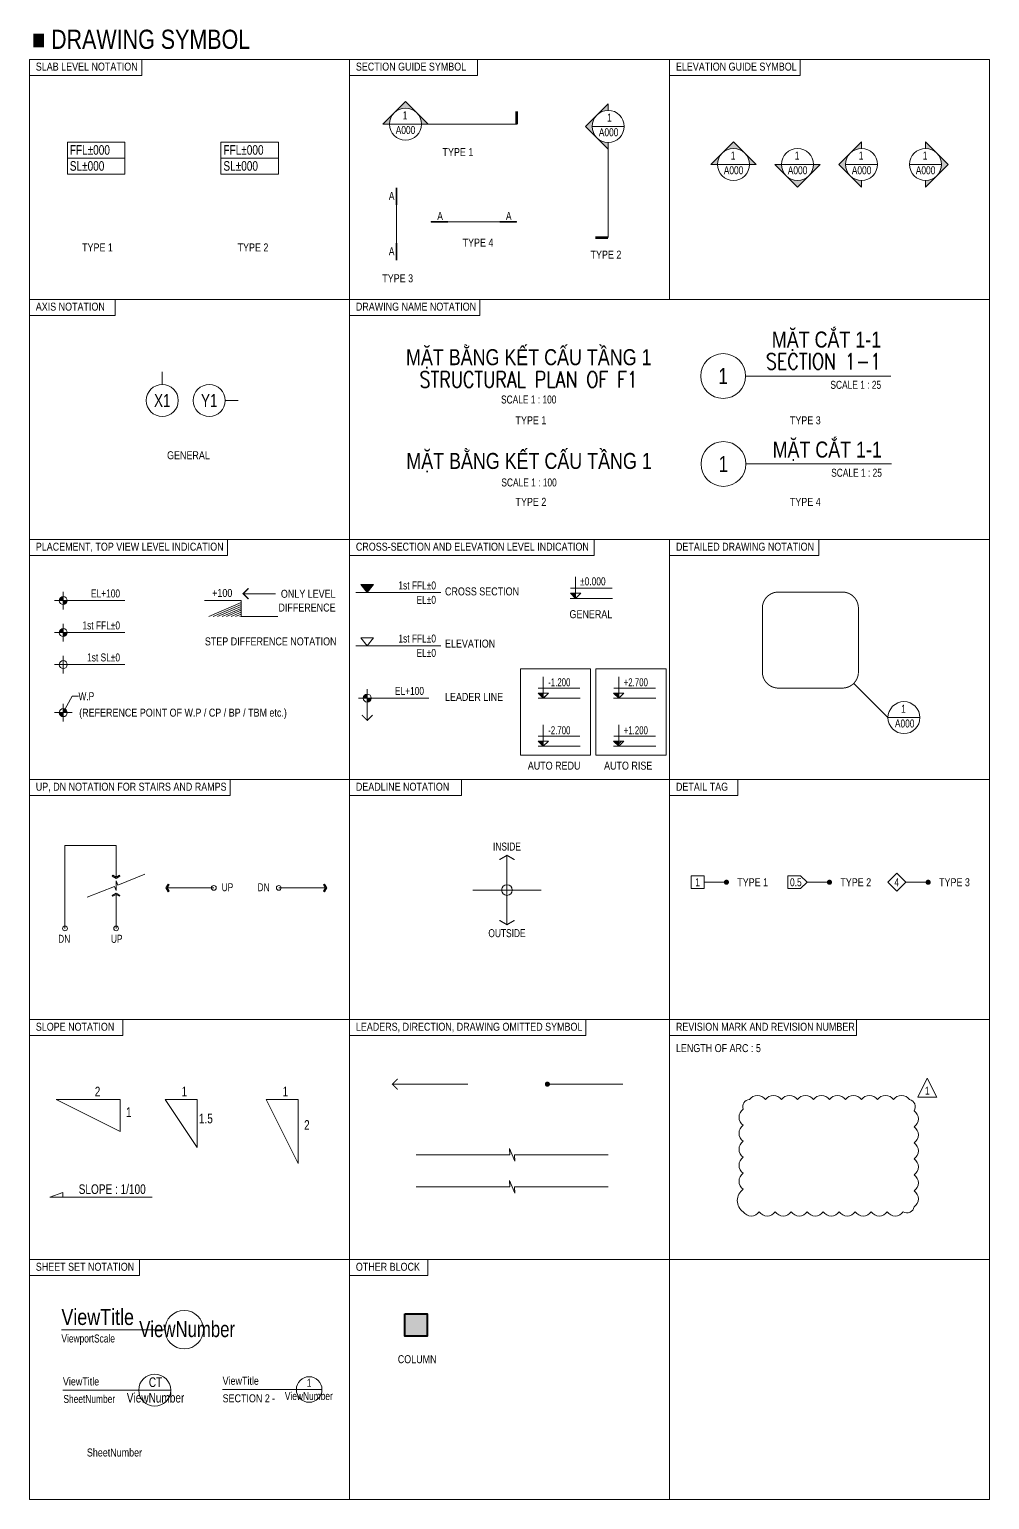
# Model space of a CAD drawing. Header units: millimetres. Extents: x -179076 to 305601, y -18667 to 40015.
# Drawn here: x -153622 to -123622, y -18667 to 27271 of the extents above; entities that cross this region are included whole.
import ezdxf
from ezdxf.enums import TextEntityAlignment as Align

# ---------------------------------------------------------------- set-up
doc = ezdxf.new("R2010")
doc.units = ezdxf.units.MM
doc.header["$LTSCALE"] = 60
for name, pattern in [('CEN', [62, 60, -1, 0, -1]), ('CENTER2', [1.125, 0.75, -0.125, 0.125, -0.125]), ('DASHED', [19.05, 12.7, -6.35]), ('HIDDEN2', [4.7625, 3.175, -1.5875])]:
    doc.linetypes.add(name, pattern=pattern)
doc.layers.get('0').update_dxf_attribs({"lineweight": 20})
for name, color, linetype, lineweight in [('NDC_FRAME', 7, 'Continuous', 20), ('NDC_S-COLUMN', 4, 'Continuous', 40), ('NDC_S_ANNO', 7, 'Continuous', 20), ('NDC_S_AXIS', 5, 'CENTER2', 13), ('NDC_S_DIM', 1, 'Continuous', 15), ('NDC_S_ENG TITLE', 3, 'Continuous', 20), ('NDC_S_HATCH COLUMN AND WALL', 251, 'Continuous', 13), ('NDC_S_HIDDEN', 8, 'HIDDEN2', 13), ('NDC_S_OPENING2', 9, 'DASHED', 13), ('NDC_S_SYMBOL', 1, 'Continuous', 15), ('NDC_S_TEXT SYMBOL', 7, 'Continuous', 20), ('NDC_S_THIN LINE', 8, 'Continuous', 9), ('NDC_S_VN TEXT', 7, 'Continuous', 20), ('NDC_S_VN TITLE', 6, 'Continuous', 35)]:
    doc.layers.add(name, color=color, linetype=linetype, lineweight=lineweight)
doc.layers.add('NDC_S_REVISION', color=18, linetype='Continuous', lineweight=20, plot=False)
doc.styles.add('NDC_ANNO', font='', dxfattribs={"width": 0.8})
doc.styles.add('NDC_DIM', font='', dxfattribs={"width": 0.75})
doc.styles.add('NDC_EN TXT', font='romans.shx', dxfattribs={"width": 0.8})
doc.styles.add('NDC_VIE TXT', font='arial.ttf', dxfattribs={"width": 0.8})
doc.styles.get('NDC_ANNO').set_extended_font_data('Dotum')
doc.styles.get('NDC_DIM').set_extended_font_data('Dotum')

# ---------------------------------------------------------------- blocks, each defined once
blk = doc.blocks.new('kata_block_CT')
at = {"layer": 'NDC_S_ANNO'}
blk.add_hatch(color=3, dxfattribs=at).paths.add_polyline_path([(0, 1.6), (-1.61, 1.6), (0, 0)])
at = {"layer": 'NDC_S_ANNO', "ltscale": 50}
h = blk.add_hatch(dxfattribs=at)
h.set_pattern_fill('ANSI31', color=256, scale=1.406, style=0)
h.paths.add_polyline_path([(0, 1.6), (0, 0), (1.61, 1.6)])
for p, q in [((11.56, 0), (-1.64, 0)), ((-1.59, 3.14), (11.47, 3.14))]:
    blk.add_line(p, q, dxfattribs=at)
for points in [[(0, 6.69), (0, 0)], [(0, 0), (-1.61, 1.6), (0, 1.6)], [(0, 0), (1.61, 1.6), (0, 1.6)]]:
    blk.add_lwpolyline(points, dxfattribs=at)
at = {"layer": 'NDC_S_ANNO', "color": 8, "ltscale": 50}
blk.add_lwpolyline([(0, 0), (-1.61, 1.6), (0, 1.6)], dxfattribs=at)
at = {"layer": 'NDC_S_TEXT SYMBOL', "color": 3, "style": 'NDC_ANNO', "width": 0.8}
blk.add_attdef('CT', (1.41, 4.07), '', height=2.5, dxfattribs=at)
blk = doc.blocks.new('*U198')
at = {"layer": 'NDC_S_ANNO'}
blk.add_line((0, 0), (-32.36, 0), dxfattribs=at)
blk.add_circle((6, 0), 6, dxfattribs=at)
at = {"layer": 'NDC_S_TEXT SYMBOL', "color": 6, "linetype": 'ByBlock', "lineweight": -2, "style": 'NDC_VIE TXT', "width": 0.8, "flags": 8}
blk.add_attdef('VIEWTITLE', (-32.36, 1.47), '', height=5, dxfattribs=at)
at = {"layer": 'NDC_S_TEXT SYMBOL', "color": 0, "linetype": 'ByBlock', "lineweight": -2, "style": 'NDC_ANNO', "width": 0.8, "flags": 8}
blk.add_attdef('NO.', text='', height=5, dxfattribs=at).set_placement((6.92, 0.28), align=Align.MIDDLE)
at = {"layer": 'NDC_S_TEXT SYMBOL', "color": 3, "lineweight": 25, "style": 'NDC_ANNO', "width": 0.8, "flags": 8}
blk.add_attdef('SCALE', (-32.36, -4), '', height=2.5, dxfattribs=at)
blk = doc.blocks.new('*U199')
at = {"layer": 'NDC_S_ANNO'}
blk.add_line((10, 0), (-23.67, 0), dxfattribs=at)
blk.add_circle((5, 0), 5, dxfattribs=at)
at = {"layer": 'NDC_S_TEXT SYMBOL', "color": 6, "linetype": 'ByBlock', "lineweight": -2, "style": 'NDC_VIE TXT', "width": 0.8, "flags": 8}
blk.add_attdef('VIEWTITLE', (-23.67, 1.47), '', height=2.5, dxfattribs=at)
at = {"layer": 'NDC_S_TEXT SYMBOL', "linetype": 'ByBlock', "lineweight": -2, "style": 'NDC_ANNO', "width": 0.8, "flags": 8}
for tag, p in [('CHITIET', (5.27, 2.49)), ('NO.', (5.27, -2.31))]:
    blk.add_attdef(tag, text='', height=3, dxfattribs=at).set_placement(p, align=Align.MIDDLE)
at = {"layer": 'NDC_S_TEXT SYMBOL', "color": 3, "lineweight": 25, "style": 'NDC_ANNO', "width": 0.8, "flags": 8}
blk.add_attdef('C/REF', (-23.51, -4), '', height=2.5, dxfattribs=at)
blk = doc.blocks.new('*U200')
at = {"layer": 'NDC_S_ANNO'}
blk.add_line((4, 0), (-27.04, 0), dxfattribs=at)
blk.add_circle((0, 0), 4, dxfattribs=at)
at = {"layer": 'NDC_S_TEXT SYMBOL', "color": 0, "linetype": 'ByBlock', "lineweight": -2, "style": 'NDC_VIE TXT', "width": 0.8}
blk.add_attdef('TITLE', (-27.04, 1.47), '', height=2.5, dxfattribs=at)
at = {"layer": 'NDC_S_TEXT SYMBOL', "linetype": 'ByBlock', "lineweight": -2, "style": 'NDC_ANNO', "width": 0.8}
blk.add_attdef('DETT', text='', height=2.5, dxfattribs=at).set_placement((0, 2.09), align=Align.MIDDLE)
at = {"layer": 'NDC_S_TEXT SYMBOL', "color": 6, "linetype": 'ByBlock', "lineweight": -2, "style": 'NDC_VIE TXT', "width": 0.8}
blk.add_attdef('SECTDET2', (-27.04, -4), '', height=2.5, dxfattribs=at)
at = {"layer": 'NDC_S_TEXT SYMBOL', "color": 3, "lineweight": 25, "style": 'NDC_VIE TXT', "width": 0.8, "flags": 8}
blk.add_attdef('C/REF', (-11.59, -4), '', height=2.5, dxfattribs=at)
at = {"layer": 'NDC_S_TEXT SYMBOL', "color": 3, "lineweight": 35, "style": 'NDC_ANNO', "width": 0.8}
blk.add_attdef('NUMBER', text='', height=2.5, dxfattribs=at).set_placement((-0.11, -1.98), align=Align.MIDDLE)
blk = doc.blocks.new('Block Callout 3')
at = {"layer": 'NDC_S_TEXT SYMBOL', "color": 6, "ltscale": 0.005, "style": 'NDC_VIE TXT', "width": 0.8, "flags": 8}
blk.add_attdef('NUMBER', (0, 0), '', height=2.5, dxfattribs=at)
blk = doc.blocks.new('CD')
at = {"layer": 'NDC_S_ANNO'}
blk.add_hatch(color=3, dxfattribs=at).paths.add_polyline_path([(0, 160), (-161, 160), (0, 0)])
at = {"layer": 'NDC_S_ANNO', "ltscale": 50}
h = blk.add_hatch(dxfattribs=at)
h.set_pattern_fill('ANSI31', color=256, scale=140.6, style=0)
h.paths.add_polyline_path([(0, 160), (0, 0), (161, 160)])
for p, q in [((1156, 0), (-164, 0)), ((-159, 314), (1147, 314))]:
    blk.add_line(p, q, dxfattribs=at)
for points in [[(0, 669), (0, 0)], [(0, 0), (-161, 160), (0, 160)], [(0, 0), (161, 160), (0, 160)]]:
    blk.add_lwpolyline(points, dxfattribs=at)
at = {"layer": 'NDC_S_TEXT SYMBOL', "color": 3, "style": 'NDC_DIM', "width": 0.7}
blk.add_attdef('COT', (154, 375), '', height=250, dxfattribs=at)
blk = doc.blocks.new('MARK3A')
at = {"layer": 'NDC_S_ANNO'}
h = blk.add_hatch(color=256, dxfattribs=at)
h.paths.add_polyline_path([(3.54, 3.54), (0, 7.07), (-3.54, 3.54, -0.414214)])
h.paths.add_polyline_path([(-7.07, 0), (-5, 0, -0.198912), (-3.54, 3.54)])
h.paths.add_polyline_path([(3.54, 3.54, -0.198912), (5, 0), (7.07, 0)])
for p, q in [((0, 7.07), (-7.07, 0)), ((7.07, 0), (0, 7.07)), ((-7.07, 0), (-5, 0)), ((5, 0), (-5, 0)), ((5, 0), (7.07, 0))]:
    blk.add_line(p, q, dxfattribs=at)
blk.add_circle((0, 0), 5, dxfattribs=at)
blk = doc.blocks.new('MARK3B')
at = {"layer": 'NDC_S_ANNO'}
h = blk.add_hatch(color=256, dxfattribs=at)
h.paths.add_polyline_path([(-3.54, -3.54), (-7.07, 0), (-3.54, 3.54, 0.414214)])
h.paths.add_polyline_path([(0, 7.07), (0, 5, 0.198912), (-3.54, 3.54)])
h.paths.add_polyline_path([(-3.54, -3.54, 0.198912), (0, -5), (0, -7.07)])
for p, q in [((-7.07, 0), (0, 7.07)), ((0, 7.07), (0, 5)), ((0, -7.07), (-7.07, 0)), ((-5, 0), (5, 0)), ((0, -5), (0, -7.07))]:
    blk.add_line(p, q, dxfattribs=at)
blk.add_circle((0, 0), 5, dxfattribs=at)
blk = doc.blocks.new('TAG')
at = {"layer": 'NDC_S_ANNO', "linetype": 'CEN'}
blk.add_line((0, 0), (27.66, 0), dxfattribs=at)
at = {"layer": 'NDC_S_ANNO', "const_width": 0.8}
blk.add_lwpolyline([(27.66, 0), (27.66, 4)], dxfattribs=at)
blk = doc.blocks.new('MARK-P1')
at = {"layer": 'NDC_S_ANNO'}
h = blk.add_hatch(color=256, dxfattribs=at)
h.paths.add_polyline_path([(0, 1.25, 0.414214), (-1.25, 0), (0, 0)])
h.paths.add_polyline_path([(1.25, 0), (0, 0), (0, -1.25, 0.414214)])
for p, q in [((-2.75, 0), (2.75, 0)), ((0, 2.75), (0, -2.75))]:
    blk.add_line(p, q, dxfattribs=at)
blk.add_circle((0, 0), 1.25, dxfattribs=at)
blk = doc.blocks.new('MARK-P2')
at = {"layer": 'NDC_S_ANNO'}
for p, q in [((-2.75, 0), (2.75, 0)), ((0, 2.75), (0, -2.75))]:
    blk.add_line(p, q, dxfattribs=at)
blk.add_circle((0, 0), 1.25, dxfattribs=at)
blk = doc.blocks.new('MARK-P3')
at = {"layer": 'NDC_S_ANNO'}
h = blk.add_hatch(color=256, dxfattribs=at)
h.paths.add_polyline_path([(1.25, 0, 0.414214), (0, 1.25), (0, 0)])
h.paths.add_polyline_path([(0, -1.25), (0, 0), (-1.25, 0, 0.414214)])
for p, q in [((2.75, 0), (-2.75, 0)), ((0, 2.75), (0, -2.75))]:
    blk.add_line(p, q, dxfattribs=at)
blk.add_circle((0, 0), 1.25, dxfattribs=at)
blk = doc.blocks.new('MARK4')
at = {"layer": 'NDC_S_ANNO'}
blk.add_line((-5, 0), (5, 0), dxfattribs=at)
blk.add_circle((0, 0), 5, dxfattribs=at)
blk = doc.blocks.new('A$C13D16E50')
at = {"layer": 'NDC_S_ANNO'}
blk.add_hatch(color=256, dxfattribs=at).paths.add_polyline_path([(0, 0), (-2, 2.5), (2, 2.5)])
blk.add_lwpolyline([(0, 0), (-2, 2.5), (2, 2.5)], close=True, dxfattribs=at)
blk = doc.blocks.new('*U187')
at = {"layer": 'NDC_S_SYMBOL'}
blk.add_line((0, 5), (0, 9), dxfattribs=at)
blk.add_circle((0, 0), 5, dxfattribs=at)
at = {"layer": 'NDC_S_TEXT SYMBOL', "color": 7, "style": 'NDC_ANNO', "width": 0.8}
blk.add_attdef('GRID', text='', height=4, dxfattribs=at).set_placement((0, 0), align=Align.MIDDLE)
blk = doc.blocks.new('*U227')
at = {"layer": 'NDC_S_SYMBOL'}
blk.add_line((5, 0), (9, 0), dxfattribs=at)
blk.add_circle((0, 0), 5, dxfattribs=at)
at = {"layer": 'NDC_S_TEXT SYMBOL', "color": 7, "style": 'NDC_ANNO', "width": 0.8}
blk.add_attdef('GRID', text='', height=4, rotation=270, dxfattribs=at).set_placement((0, 0), align=Align.MIDDLE)
blk = doc.blocks.new('*U189')
at = {"layer": 'NDC_S_ANNO', "linetype": 'ByBlock', "lineweight": -2}
blk.add_line((0, 4.36), (0, -1), dxfattribs=at)
at = {"layer": 'NDC_S_ANNO', "ltscale": 0.005, "const_width": 0.5}
blk.add_lwpolyline([(0, -1), (0, 4.36)], dxfattribs=at)
at = {"layer": 'NDC_S_TEXT SYMBOL', "linetype": 'ByBlock', "lineweight": -2, "style": 'NDC_ANNO', "width": 0.8}
blk.add_attdef('DETAIL', text='', height=2.5, dxfattribs=at).set_placement((-0.64, 1.82), align=Align.MIDDLE_RIGHT)
blk = doc.blocks.new('*U188')
at = {"layer": 'NDC_S_ANNO', "linetype": 'ByBlock', "lineweight": -2}
blk.add_line((0, 4.36), (0, -1), dxfattribs=at)
at = {"layer": 'NDC_S_ANNO', "ltscale": 0.005, "const_width": 0.5}
blk.add_lwpolyline([(0, -1), (0, 4.36)], dxfattribs=at)
at = {"layer": 'NDC_S_TEXT SYMBOL', "linetype": 'ByBlock', "lineweight": -2, "style": 'NDC_ANNO', "width": 0.8}
blk.add_attdef('DETAIL', text='', height=2.5, dxfattribs=at).set_placement((-0.64, 1.82), align=Align.MIDDLE_RIGHT)
blk = doc.blocks.new('*U190')
at = {"layer": 'NDC_S_ANNO', "color": 0, "linetype": 'ByBlock', "lineweight": -2}
blk.add_line((-4.36, 0), (1, 0), dxfattribs=at)
at = {"layer": 'NDC_S_ANNO', "ltscale": 0.005, "const_width": 0.5}
blk.add_lwpolyline([(1, 0), (-4.36, 0)], dxfattribs=at)
at = {"layer": 'NDC_S_TEXT SYMBOL', "linetype": 'ByBlock', "lineweight": -2, "style": 'NDC_ANNO', "width": 0.8}
blk.add_attdef('DETAIL', text='', height=2.5, dxfattribs=at).set_placement((-0.64, 1.82), align=Align.MIDDLE_RIGHT)
blk = doc.blocks.new('Drawing name_symbol')
at = {"layer": 'NDC_S_ENG TITLE', "style": 'NDC_EN TXT', "width": 0.8}
blk.add_attdef('SECTDET1', text='', height=5, dxfattribs=at).set_placement((0, 1.01), align=Align.CENTER)
at = {"layer": 'NDC_S_TEXT SYMBOL', "lineweight": 25, "style": 'NDC_ANNO', "width": 0.8}
blk.add_attdef('SSCALE', text='', height=2.5, dxfattribs=at).set_placement((0, -4), align=Align.CENTER)
at = {"layer": 'NDC_S_VN TITLE', "style": 'NDC_VIE TXT', "width": 0.8}
blk.add_attdef('SECTDET2', text='', height=5, dxfattribs=at).set_placement((0, 7.97), align=Align.CENTER)
blk = doc.blocks.new('Drawing name_symbol2')
at = {"layer": 'NDC_S_TEXT SYMBOL', "style": 'NDC_ANNO', "width": 0.8}
blk.add_attdef('SSCALE', text='', height=2.5, dxfattribs=at).set_placement((0, -4), align=Align.CENTER)
at = {"layer": 'NDC_S_VN TITLE', "style": 'NDC_VIE TXT', "width": 0.8}
blk.add_attdef('SECTDET1', text='', height=5, dxfattribs=at).set_placement((0, 1.47), align=Align.CENTER)
blk = doc.blocks.new('*U194')
at = {"layer": 'NDC_S_ANNO'}
blk.add_line((0, 0), (45.36, 0), dxfattribs=at)
blk.add_circle((-7, 0), 7, dxfattribs=at)
at = {"layer": 'NDC_S_ENG TITLE', "style": 'NDC_EN TXT', "width": 0.8}
blk.add_attdef('SECTDET1', text='', height=5, dxfattribs=at).set_placement((42.36, 4.57), align=Align.MIDDLE_RIGHT)
at = {"layer": 'NDC_S_TEXT SYMBOL', "style": 'NDC_ANNO', "width": 0.8}
blk.add_attdef('DETT', text='', height=5, dxfattribs=at).set_placement((-7, 0), align=Align.MIDDLE)
blk.add_attdef('SSCALE', text='', height=2.5, dxfattribs=at).set_placement((42.36, -1.5), align=Align.TOP_RIGHT)
at = {"layer": 'NDC_S_VN TITLE', "style": 'NDC_VIE TXT', "width": 0.8}
blk.add_attdef('SECTDET2', text='', height=5, dxfattribs=at).set_placement((42.36, 11.4), align=Align.MIDDLE_RIGHT)
blk = doc.blocks.new('*U196')
at = {"layer": 'NDC_S_ANNO'}
blk.add_line((0, 0), (45.52, 0), dxfattribs=at)
blk.add_circle((-7, 0), 7, dxfattribs=at)
at = {"layer": 'NDC_S_TEXT SYMBOL', "style": 'NDC_ANNO', "width": 0.8}
blk.add_attdef('DETT', text='', height=5, dxfattribs=at).set_placement((-7, 0), align=Align.MIDDLE)
blk.add_attdef('SSCALE', text='', height=2.5, dxfattribs=at).set_placement((42.52, -1.5), align=Align.TOP_RIGHT)
at = {"layer": 'NDC_S_VN TITLE', "style": 'NDC_VIE TXT', "width": 0.8}
blk.add_attdef('SECTDET1', text='', height=5, dxfattribs=at).set_placement((42.52, 7), align=Align.TOP_RIGHT)
blk = doc.blocks.new('cot')
at = {"layer": 'NDC_S_HATCH COLUMN AND WALL', "ltscale": 0.005}
h = blk.add_hatch(color=256, dxfattribs=at)
h.dxf.hatch_style = 1
h.paths.add_polyline_path([(-0.5, 0.5), (0.5, 0.5), (0.5, -0.5), (-0.5, -0.5)])
at = {"layer": 'NDC_S-COLUMN', "ltscale": 0.005}
blk.add_lwpolyline([(-0.5, 0.5), (0.5, 0.5), (0.5, -0.5), (-0.5, -0.5)], close=True, dxfattribs=at)

msp = doc.modelspace()

# ---------------------------------------------------------------- hatches: boundary and pattern name
at = {"layer": 'NDC_S_ANNO'}
h = msp.add_hatch(dxfattribs=at)
h.set_pattern_fill('LINE', color=8, scale=1000, angle=45, style=0)
h.set_pattern_definition([(45, (-4637577915.18, -1496818497.04), (-88.3883476483, 88.3883476483), [])])
h.paths.add_polyline_path([(-148152.3, 9422.2), (-147007.7, 9422.2), (-147007.7, 8922.2), (-148152.3, 8922.2)])

# ---------------------------------------------------------------- linework, layer by layer
at = {"layer": 'NDC_FRAME'}
for p, q in [((-153622, -18666.7), (-153622, 26333.3)), ((-123622, 26333.3), (-153622, 26333.3)), ((-150107.9, 25833.3), (-150107.9, 26333.3)), ((-143622, 26333.3), (-143622, -18666.7)), ((-139622, 25833.3), (-139622, 26333.3)), ((-133622, 26333.3), (-133622, 18833.3)), ((-129543, 25833.3), (-129543, 26333.3)), ((-123622, 26333.3), (-123622, -18666.7)), ((-153622, 25833.3), (-150107.9, 25833.3)), ((-143622, 25833.3), (-139622, 25833.3)), ((-133622, 25833.3), (-129543, 25833.3)), ((-153622, 18833.3), (-123622, 18833.3)), ((-150946.3, 18333.3), (-150946.3, 18833.3)), ((-139550.5, 18333.3), (-139550.5, 18833.3)), ((-153622, 18333.3), (-150946.3, 18333.3)), ((-143622, 18333.3), (-139550.5, 18333.3)), ((-153622, 11333.3), (-123622, 11333.3)), ((-147429.6, 10833.3), (-147429.6, 11333.3)), ((-135977.4, 10833.3), (-135977.4, 11333.3)), ((-133622, 11333.3), (-133622, -18666.7)), ((-128962.1, 10833.3), (-128962.1, 11333.3)), ((-153622, 10833.3), (-147429.6, 10833.3)), ((-143622, 10833.3), (-135977.4, 10833.3)), ((-133622, 10833.3), (-128962.1, 10833.3)), ((-153622, 3833.3), (-123622, 3833.3)), ((-147352, 3333.3), (-147352, 3833.3)), ((-140122, 3333.3), (-140122, 3833.3)), ((-131486.3, 3333.3), (-131486.3, 3833.3)), ((-153622, 3333.3), (-147352, 3333.3)), ((-143622, 3333.3), (-140122, 3333.3)), ((-133622, 3333.3), (-131486.3, 3333.3)), ((-153622, -3666.7), (-123622, -3666.7)), ((-150699.9, -4166.7), (-150699.9, -3666.7)), ((-136237.4, -4166.7), (-136237.4, -3666.7)), ((-127779.7, -4166.7), (-127779.7, -3666.7)), ((-153622, -4166.7), (-150699.9, -4166.7)), ((-143622, -4166.7), (-136237.4, -4166.7)), ((-133622, -4166.7), (-127779.7, -4166.7)), ((-153622, -11166.7), (-123622, -11166.7)), ((-150186.7, -11666.7), (-150186.7, -11166.7)), ((-141171, -11666.7), (-141171, -11166.7)), ((-153622, -11666.7), (-150186.7, -11666.7)), ((-143622, -11666.7), (-141171, -11666.7)), ((-153622, -18666.7), (-123622, -18666.7))]:
    msp.add_line(p, q, dxfattribs=at)
at = {"layer": 'NDC_S_ANNO'}
for p, q in [((-152436.6, 23751.9), (-152436.6, 22751.9)), ((-152436.6, 22751.9), (-152436.6, 23751.9)), ((-147636.1, 23751.9), (-147636.1, 22751.9)), ((-147636.1, 22751.9), (-147636.1, 23751.9)), ((-152436.6, 23251.9), (-150636.6, 23251.9)), ((-147636.1, 23251.9), (-145836.1, 23251.9)), ((-140768.1, 9671.4), (-143418.1, 9671.4)), ((-152289.6, 9422.2), (-150639.6, 9422.2)), ((-146944.1, 9639.7), (-145928.9, 9639.7)), ((-152289.6, 8422.2), (-150639.6, 8422.2)), ((-140768.1, 8013.1), (-143418.1, 8013.1)), ((-152289.6, 7422.2), (-150639.6, 7422.2)), ((-152289.6, 6436.1), (-152564.6, 5922.2)), ((-152289.6, 6436.1), (-152089.6, 6436.1)), ((-127867.7, 6836.4), (-126797.7, 5766.4)), ((-143068.1, 5681.4), (-143068.1, 6101)), ((-142793.1, 6376), (-141143.1, 6376)), ((-152510.4, 1767.9), (-150913.1, 1767.9)), ((-152510.4, 1767.9), (-152510.4, -819)), ((-150913.1, 1767.9), (-150913.1, 783.1)), ((-138700.9, -703.1), (-138700.9, 1463.6)), ((-132545.1, 622.7), (-131845.1, 622.7)), ((-128625, 622.7), (-129325, 622.7)), ((-126240.9, 622.7), (-125540.9, 622.7)), ((-150913.1, -819), (-150913.1, 242.3)), ((-147858.4, 446), (-149318.1, 446)), ((-145831.2, 446), (-144371.6, 446)), ((-137633.7, 380.3), (-139768, 380.3))]:
    msp.add_line(p, q, dxfattribs=at)
for points in [[(-152436.6, 23751.9), (-150636.6, 23751.9), (-150636.6, 22751.9), (-152436.6, 22751.9)], [(-147636.1, 23751.9), (-145836.1, 23751.9), (-145836.1, 22751.9), (-147636.1, 22751.9)], [(-148152.3, 9422.2), (-147007.7, 9422.2), (-147007.7, 8922.2), (-145863.1, 8922.2)], [(-143068.1, 8013.1), (-143268.1, 8263.1), (-142868.1, 8263.1), (-143068.1, 8013.1)], [(-150013.1, 872.7), (-150864.2, 532.3), (-150913.1, 662.7), (-150913.1, 362.7), (-150962, 493.1), (-151813.1, 152.7)], [(-150810.3, 842.2), (-150792.8, 811.9), (-150913.1, 742.7), (-151033.1, 812), (-151015.6, 842.3), (-150913.1, 783.1), (-150810.3, 842.2)], [(-149258.9, 548.8), (-149289.2, 566.3), (-149358.4, 446), (-149289.1, 326), (-149258.8, 343.5), (-149318, 446), (-149258.9, 548.8)], [(-144430.7, 548.8), (-144400.4, 566.3), (-144331.2, 446), (-144400.5, 326), (-144430.8, 343.5), (-144371.6, 446), (-144430.7, 548.8)], [(-132945.1, 822.7), (-132545.1, 822.7), (-132545.1, 422.7), (-132945.1, 422.7), (-132945.1, 822.7)], [(-129525, 822.7), (-129325, 622.7), (-129525, 422.7), (-129925, 422.7), (-129925, 822.7), (-129525, 822.7)], [(-126806.6, 622.7), (-126523.8, 905.6), (-126240.9, 622.7), (-126523.8, 339.9), (-126806.6, 622.7)], [(-150810.3, 183.2), (-150792.8, 213.5), (-150913.1, 282.7), (-151033.1, 213.4), (-151015.6, 183.1), (-150913.1, 242.3), (-150810.3, 183.2)], [(-152578.9, -9216.3), (-152578.9, -9066.3), (-152978.9, -9216.3), (-149787.7, -9216.3)]]:
    msp.add_lwpolyline(points, dxfattribs=at)
for points, const_width in [([(-146777.4, 9806.4), (-146944.1, 9639.7), (-146777.4, 9473)], 41.7), ([(-142901.4, 5848.1), (-143068.1, 5681.4), (-143234.7, 5848.1)], 35), ([(-138938.2, 1326.6), (-138700.9, 1463.6), (-138463.5, 1326.6)], 35), ([(-138938.2, -566), (-138700.9, -703.1), (-138463.5, -566)], 35)]:
    msp.add_lwpolyline(points, dxfattribs=dict(at, const_width=const_width))
at = {"layer": 'NDC_S_ANNO', "linetype": 'HIDDEN2', "ltscale": 100, "const_width": 30}
msp.add_lwpolyline([(-127721.2, 7189.9, -0.4142136), (-128221.2, 6689.9), (-130221.2, 6689.9, -0.4142136), (-130721.2, 7189.9), (-130721.2, 9189.9, -0.4142136), (-130221.2, 9689.9), (-128221.2, 9689.9, -0.4142136), (-127721.2, 9189.9)], format="xyb", close=True, dxfattribs=at)
at = {"layer": 'NDC_S_ANNO', "const_width": 80}
for points in [[(-131885.1, 622.7, 1), (-131805.1, 622.7, 1)], [(-128665, 622.7, 1), (-128585, 622.7, 1)], [(-125580.9, 622.7, 1), (-125500.9, 622.7, 1)]]:
    msp.add_lwpolyline(points, format="xyb", close=True, dxfattribs=at)
at = {"layer": 'NDC_S_ANNO'}
for points in [[(-150786, -6160.4), (-150786, -7160.4), (-152786, -6160.4)], [(-148379.5, -6160.4), (-148379.5, -7660.4), (-149379.5, -6160.4)], [(-145223.3, -6160.4), (-145223.3, -8160.4), (-146223.3, -6160.4)]]:
    msp.add_lwpolyline(points, close=True, dxfattribs=at)
for centre, radius in [((-147858.4, 446), 75), ((-145831.2, 446), 75), ((-138700.9, 380.3), 166.7), ((-152510.4, -819), 75), ((-150913.1, -819), 75)]:
    msp.add_circle(centre, radius, dxfattribs=at)
at = {"layer": 'NDC_S_HIDDEN', "ltscale": 100}
for p, q in [((-142153.3, 21787.9), (-142153.3, 20595.1)), ((-140539.5, 21261.3), (-138930.1, 21261.3))]:
    msp.add_line(p, q, dxfattribs=at)
at = {"layer": 'NDC_S_OPENING2', "ltscale": 10, "elevation": 0}
for points in [[(-138279.8, 7293.9), (-136088.9, 7293.9), (-136088.9, 4597.1), (-138279.8, 4597.1)], [(-135920.9, 7293.9), (-133730, 7293.9), (-133730, 4597.1), (-135920.9, 4597.1)]]:
    msp.add_lwpolyline(points, close=True, dxfattribs=at)
at = {"layer": 'NDC_S_REVISION'}
msp.add_lwpolyline([(-125568.4, -5496.6), (-125868.4, -6096.6), (-125268.4, -6096.6)], close=True, dxfattribs=at)
msp.add_lwpolyline([(-131320.7, -9677.8, 0.5205671), (-130820.7, -9677.8, 0.5205671), (-130320.7, -9677.8, 0.5205671), (-129820.7, -9677.8, 0.5205671), (-129320.7, -9677.8, 0.5205671), (-128820.7, -9677.8, 0.5205671), (-128320.7, -9677.8, 0.5205671), (-127820.7, -9677.8, 0.5205671), (-127320.7, -9677.8, 0.5205671), (-126820.7, -9677.8, 0.5205671), (-126320.7, -9677.8, 0.5205671), (-125978, -9520.5, 0.5205671), (-125978, -9020.5, 0.5205671), (-125978, -8520.5, 0.5205671), (-125978, -8020.5, 0.5205671), (-125978, -7520.5, 0.5205671), (-125978, -7020.5, 0.5205671), (-125978, -6520.5, 0.5205671), (-126124.6, -6167.1, 0.5205671), (-126624.6, -6167.1, 0.5205671), (-127124.6, -6167.1, 0.5205671), (-127624.6, -6167.1, 0.5205671), (-128124.6, -6167.1, 0.5205671), (-128624.6, -6167.1, 0.5205671), (-129124.6, -6167.1, 0.5205671), (-129624.6, -6167.1, 0.5205671), (-130124.6, -6167.1, 0.5205671), (-130624.6, -6167.1, 0.5205671), (-131124.6, -6167.1, 0.5205671), (-131320.7, -6471, 0.5205671), (-131320.7, -6971, 0.5205671), (-131320.7, -7471, 0.5205671), (-131320.7, -7971, 0.5205671), (-131320.7, -8471, 0.5205671), (-131320.7, -8971, 0.5205671)], format="xyb", close=True, dxfattribs=at)
at = {"layer": 'NDC_S_SYMBOL'}
for p, q in [((-142282.9, -5685.9), (-139927.4, -5685.9)), ((-137437.4, -5685.9), (-135082, -5685.9))]:
    msp.add_line(p, q, dxfattribs=at)
at = {"layer": 'NDC_S_SYMBOL', "const_width": 35}
msp.add_lwpolyline([(-142116.2, -5852.6), (-142282.9, -5685.9), (-142116.2, -5519.2)], dxfattribs=at)
at = {"layer": 'NDC_S_SYMBOL', "const_width": 80}
msp.add_lwpolyline([(-137477.4, -5685.9, 1), (-137397.4, -5685.9, 1)], format="xyb", close=True, dxfattribs=at)
at = {"layer": 'NDC_S_SYMBOL'}
for points in [[(-141539.7, -7891.7), (-138615.3, -7891.7), (-138619.7, -7691.7), (-138459.7, -8091.7), (-138464, -7891.7), (-135539.7, -7891.7)], [(-141539.7, -8891.7), (-138615.3, -8891.7), (-138619.7, -8691.7), (-138459.7, -9091.7), (-138464, -8891.7), (-135539.7, -8891.7)]]:
    msp.add_lwpolyline(points, dxfattribs=at)

# ---------------------------------------------------------------- block references
at = {"xscale": 700, "yscale": 700}
msp.add_blockref('cot', (-141547.4, -13207.6), dxfattribs=at)
at = {"ltscale": 0.005}
ref = msp.add_blockref('Block Callout 3', (-151826.6, -17320.5), dxfattribs=dict(at, xscale=100, yscale=100, zscale=100))
ref.add_attrib('NUMBER', 'SheetNumber', (-151826.6, -17320.5), dxfattribs={"layer": 'NDC_S_TEXT SYMBOL', "color": 6, "ltscale": 0.005, "height": 250, "style": 'NDC_VIE TXT', "width": 0.8})
at = {"layer": 'NDC_S_ANNO', "yscale": 100, "zscale": 100}
for name, p, xscale in [('MARK3A', (-141871.1, 24309.2), 100), ('MARK3B', (-135539.8, 24239.9), 100), ('TAG', (-141164, 24309.2), 100), ('MARK3B', (-127622, 23052.1), 100), ('MARK3B', (-125622, 23052.1), -100), ('MARK-P1', (-152564.6, 9422.2), 100), ('A$C13D16E50', (-143068.1, 9671.4), 100), ('MARK-P1', (-152564.6, 8422.2), 100), ('MARK-P2', (-152564.6, 7422.2), 100), ('MARK-P1', (-143068.1, 6376), 100), ('MARK-P3', (-152564.6, 5922.2), 100), ('MARK4', (-126297.7, 5766.4), 100)]:
    msp.add_blockref(name, p, dxfattribs=dict(at, xscale=xscale))
at = {"layer": 'NDC_S_ANNO', "xscale": -100, "yscale": 100, "zscale": 100, "rotation": 90}
msp.add_blockref('TAG', (-135539.8, 23532.8), dxfattribs=at)
at = {"layer": 'NDC_S_ANNO', "xscale": 100, "yscale": 100, "zscale": 100}
for name, p, values in [('Drawing name_symbol', (-138020.9, 15981.9), {'SECTDET1': 'STRUCTURAL PLAN OF F1', 'SECTDET2': 'MẶT BẰNG KẾT CẤU TẦNG 1', 'SSCALE': 'SCALE 1 : 100'}), ('kata_block_CT', (-136558.7, 9492.6), {'CT': '%%p0.000'})]:
    msp.add_blockref(name, p, dxfattribs=at).add_auto_attribs(values)
at = {"layer": 'NDC_S_ANNO'}
ref = msp.add_blockref('*U198', (-149385.6, -13357.9), dxfattribs=dict(at, xscale=100, yscale=100, zscale=100))
ref.add_attrib('VIEWTITLE', 'ViewTitle', (-152621.1, -13210.8), dxfattribs={"layer": 'NDC_S_TEXT SYMBOL', "color": 6, "linetype": 'ByBlock', "lineweight": -2, "height": 500, "style": 'NDC_VIE TXT', "width": 0.8})
ref.add_attrib('NO.', 'ViewNumber', dxfattribs={"layer": 'NDC_S_TEXT SYMBOL', "color": 0, "linetype": 'ByBlock', "lineweight": -2, "height": 500, "style": 'NDC_ANNO', "width": 0.8}).set_placement((-148693.9, -13330), align=Align.MIDDLE)
ref.add_attrib('SCALE', 'ViewportScale', (-152621.1, -13757.7), dxfattribs={"layer": 'NDC_S_TEXT SYMBOL', "color": 3, "lineweight": 25, "height": 250, "style": 'NDC_ANNO', "width": 0.8})
at = {"layer": 'NDC_S_AXIS', "xscale": 100, "yscale": 100, "zscale": 100}
msp.add_blockref('*U187', (-149470.8, 15675.3), dxfattribs=at).add_auto_attribs({'GRID': 'X1'})
at = {"layer": 'NDC_S_AXIS'}
ref = msp.add_blockref('*U227', (-148003.6, 15675.3), dxfattribs=dict(at, xscale=100, yscale=100, zscale=100))
ref.add_attrib('GRID', 'Y1', dxfattribs={"layer": 'NDC_S_TEXT SYMBOL', "color": 7, "height": 400, "style": 'NDC_ANNO', "width": 0.8}).set_placement((-148003.6, 15675.3), align=Align.MIDDLE)
at = {"layer": 'NDC_S_DIM'}
ref = msp.add_blockref('CD', (-137567.2, 6372.1), dxfattribs=at)
ref.add_attrib('COT', '-1.200', (-137413.2, 6746.7), dxfattribs={"layer": '0', "color": 3, "height": 250, "style": 'NDC_DIM', "width": 0.75})
ref = msp.add_blockref('CD', (-135208.3, 6372.1), dxfattribs=at)
ref.add_attrib('COT', '+2.700', (-135054.4, 6746.7), dxfattribs={"layer": '0', "color": 3, "height": 250, "style": 'NDC_DIM', "width": 0.75})
ref = msp.add_blockref('CD', (-137567.2, 4872.1), dxfattribs=at)
ref.add_attrib('COT', '-2.700', (-137413.2, 5246.7), dxfattribs={"layer": '0', "color": 3, "height": 250, "style": 'NDC_DIM', "width": 0.75})
ref = msp.add_blockref('CD', (-135208.3, 4872.1), dxfattribs=at)
ref.add_attrib('COT', '+1.200', (-135054.4, 5246.7), dxfattribs={"layer": '0', "color": 3, "height": 250, "style": 'NDC_DIM', "width": 0.75})
at = {"layer": 'NDC_S_SYMBOL', "xscale": 100, "yscale": 100, "zscale": 100}
msp.add_blockref('MARK3A', (-131622, 23052.1), dxfattribs=at)
at = {"layer": 'NDC_S_SYMBOL', "xscale": 100, "yscale": 100, "zscale": 100, "rotation": 180}
msp.add_blockref('MARK3A', (-129622, 23052.1), dxfattribs=at)
at = {"layer": 'NDC_S_SYMBOL', "xscale": 100, "yscale": 100, "zscale": 100}
for name, p in [('*U189', (-142153.3, 21887.9)), ('*U190', (-140639.5, 21261)), ('*U190', (-138494.4, 21261)), ('*U188', (-142153.3, 20159.4))]:
    msp.add_blockref(name, p, dxfattribs=at).add_auto_attribs({'DETAIL': 'A'})
at = {"layer": 'NDC_S_THIN LINE', "xscale": 100, "yscale": 100, "zscale": 100}
for name, p, values in [('*U194', (-131246.2, 16440.2), {'SECTDET1': 'SECTION 1-1', 'SECTDET2': 'MẶT CẮT 1-1', 'DETT': '1', 'SSCALE': 'SCALE 1 : 25'}), ('*U196', (-131238.2, 13693), {'SECTDET1': 'MẶT CẮT 1-1', 'DETT': '1', 'SSCALE': 'SCALE 1 : 25'}), ('Drawing name_symbol2', (-138011.2, 13389.8), {'SECTDET1': 'MẶT BẰNG KẾT CẤU TẦNG 1', 'SSCALE': 'SCALE 1 : 100'})]:
    msp.add_blockref(name, p, dxfattribs=at).add_auto_attribs(values)
at = {"layer": 'NDC_S_THIN LINE'}
ref = msp.add_blockref('*U199', (-150207.3, -15247.5), dxfattribs=dict(at, xscale=100, yscale=100, zscale=100))
ref.add_attrib('VIEWTITLE', 'ViewTitle', (-152574.5, -15100.4), dxfattribs={"layer": 'NDC_S_TEXT SYMBOL', "color": 6, "linetype": 'ByBlock', "lineweight": -2, "height": 250, "style": 'NDC_VIE TXT', "width": 0.8})
ref.add_attrib('CHITIET', 'CT', dxfattribs={"layer": 'NDC_S_TEXT SYMBOL', "linetype": 'ByBlock', "lineweight": -2, "height": 300, "style": 'NDC_ANNO', "width": 0.8}).set_placement((-149680.4, -14998.4), align=Align.MIDDLE)
ref.add_attrib('C/REF', 'SheetNumber', (-152558.3, -15647.4), dxfattribs={"layer": 'NDC_S_TEXT SYMBOL', "color": 3, "lineweight": 25, "height": 250, "style": 'NDC_ANNO', "width": 0.8})
ref.add_attrib('NO.', 'ViewNumber', dxfattribs={"layer": 'NDC_S_TEXT SYMBOL', "linetype": 'ByBlock', "lineweight": -2, "height": 300, "style": 'NDC_ANNO', "width": 0.8}).set_placement((-149680.4, -15478.6), align=Align.MIDDLE)
ref = msp.add_blockref('*U200', (-144881, -15227), dxfattribs=dict(at, xscale=100, yscale=100, zscale=100))
ref.add_attrib('TITLE', 'ViewTitle', (-147585.4, -15079.9), dxfattribs={"layer": 'NDC_S_TEXT SYMBOL', "color": 0, "linetype": 'ByBlock', "lineweight": -2, "height": 250, "style": 'NDC_VIE TXT', "width": 0.8})
ref.add_attrib('SECTDET2', 'SECTION 2', (-147585.4, -15626.9), dxfattribs={"layer": 'NDC_S_TEXT SYMBOL', "color": 6, "linetype": 'ByBlock', "lineweight": -2, "height": 250, "style": 'NDC_VIE TXT', "width": 0.8})
ref.add_attrib('DETT', '1', dxfattribs={"layer": 'NDC_S_TEXT SYMBOL', "linetype": 'ByBlock', "lineweight": -2, "height": 250, "style": 'NDC_ANNO', "width": 0.8}).set_placement((-144881, -15018.1), align=Align.MIDDLE)
ref.add_attrib('NUMBER', 'ViewNumber', dxfattribs={"layer": 'NDC_S_TEXT SYMBOL', "color": 3, "lineweight": 35, "height": 250, "style": 'NDC_ANNO', "width": 0.8}).set_placement((-144891.8, -15425.1), align=Align.MIDDLE)
ref.add_attrib('C/REF', '-', (-146039.6, -15626.9), dxfattribs={"layer": 'NDC_S_TEXT SYMBOL', "color": 3, "lineweight": 25, "height": 250, "style": 'NDC_VIE TXT', "width": 0.8})

# ---------------------------------------------------------------- texts
at = {"layer": 'NDC_S_ANNO', "style": 'NDC_ANNO', "width": 0.8}
for s, p in [('EL+100', (-150789.6, 9647.2)), ('1st FFL%%P0', (-150789.6, 8647.2)), ('1st SL%%P0', (-150789.6, 7647.2))]:
    msp.add_text(s, height=250, dxfattribs=at).set_placement(p, align=Align.MIDDLE_RIGHT)
msp.add_text('W.P', height=250, dxfattribs=at).set_placement((-152089.6, 6436.1), align=Align.MIDDLE_LEFT)
at = {"layer": 'NDC_S_REVISION', "style": 'NDC_ANNO', "width": 0.8}
msp.add_text('1', height=250, dxfattribs=at).set_placement((-125568.4, -5888.8), align=Align.MIDDLE)
at = {"layer": 'NDC_S_TEXT SYMBOL', "style": 'NDC_ANNO', "width": 0.8}
for s, height, p in [('1', 250, (-141958.2, 24584.4)), ('1', 250, (-135571.4, 24515.1)), ('FFL%%P000', 300, (-152360.7, 23504.3)), ('FFL%%P000', 300, (-147560.2, 23504.3)), ('1', 250, (-131709.2, 23327.3)), ('1', 250, (-129709.2, 23327.3)), ('1', 250, (-127709.2, 23327.3)), ('1', 250, (-125709.2, 23327.3)), ('SL%%P000', 300, (-152360.7, 23004.3)), ('SL%%P000', 300, (-147560.2, 23004.3)), ('1', 250, (-126384.8, 6041.6)), ('UP', 250, (-147617, 467.1)), ('DN', 250, (-146495.9, 467.1)), (' DN', 250, (-152796.7, -1144.5)), ('UP', 250, (-151075.8, -1144.5))]:
    msp.add_text(s, height=height, dxfattribs=at).set_placement(p, align=Align.MIDDLE_LEFT)
for s, height, p in [('A000', 250, (-141871.1, 24126.3)), ('A000', 250, (-135525.4, 24057)), ('A000', 250, (-131622, 22869.2)), ('A000', 250, (-129622, 22869.2)), ('A000', 250, (-127622, 22869.2)), ('A000', 250, (-125622, 22869.2)), ('INSIDE', 250, (-138700.9, 1737.3)), ('1', 250, (-132745.1, 622.7)), ('0.5', 250, (-129675.9, 622.7)), ('4', 250, (-126523.8, 622.7)), ('OUTSIDE', 250, (-138700.9, -967.7)), ('2 ', 300, (-151449, -5914.3)), ('1', 300, (-148779.5, -5914.3)), ('1', 300, (-145623.3, -5914.3)), ('1', 300, (-150515.8, -6560.4)), ('1.5', 300, (-148109.4, -6760.4)), ('2', 300, (-144953.2, -6960.4))]:
    msp.add_text(s, height=height, dxfattribs=at).set_placement(p, align=Align.MIDDLE_CENTER)
for s, height, p in [('1st FFL%%P0', 250, (-140918.1, 9896.4)), ('EL%%P0', 250, (-140918.1, 9446.4)), ('1st FFL%%P0', 250, (-140918.1, 8238.1)), ('EL%%P0', 250, (-140918.1, 7788.1)), ('EL+100', 250, (-141293.1, 6601)), ('SLOPE : 1/100', 300, (-149987.7, -8966.3))]:
    msp.add_text(s, height=height, dxfattribs=at).set_placement(p, align=Align.MIDDLE_RIGHT)
msp.add_text('A000', height=250, dxfattribs=at).set_placement((-126274.7, 5583.5), align=Align.MIDDLE)
at = {"layer": 'NDC_S_VN TEXT', "color": 3, "style": 'NDC_VIE TXT', "width": 0.8}
for s, height, p in [('■ DRAWING SYMBOL ', 600, (-153535.8, 26961.8)), ('SLAB LEVEL NOTATION', 250, (-153422, 26108.3)), ('SECTION GUIDE SYMBOL', 250, (-143422, 26108.3)), ('ELEVATION GUIDE SYMBOL', 250, (-133422, 26108.3)), ('TYPE 1', 250, (-140714.8, 23436.4)), ('TYPE 4', 250, (-140087.5, 20608.6)), ('TYPE 1', 250, (-151976.9, 20458.3)), ('TYPE 2', 250, (-147117.9, 20458.3)), ('TYPE 2', 250, (-136090.3, 20232.3)), ('TYPE 3', 250, (-142596.7, 19494.1)), ('AXIS NOTATION', 250, (-153422, 18608.3)), ('DRAWING NAME NOTATION', 250, (-143422, 18608.3)), ('TYPE 1', 250, (-138434.1, 15056.6)), ('TYPE 3', 250, (-129860.7, 15056.6)), ('GENERAL', 250, (-149320.5, 13964.7)), ('TYPE 2', 250, (-138434.1, 12509.2)), ('TYPE 4', 250, (-129860.7, 12509.2)), ('PLACEMENT, TOP VIEW LEVEL INDICATION', 250, (-153422, 11108.3)), ('CROSS-SECTION AND ELEVATION LEVEL INDICATION', 250, (-143422, 11108.3)), ('DETAILED DRAWING NOTATION', 250, (-133422, 11108.3)), ('CROSS SECTION', 250, (-140637.2, 9710.6)), ('GENERAL', 250, (-136746.4, 8999.3)), ('STEP DIFFERENCE NOTATION', 250, (-148139.2, 8148.5)), ('ELEVATION', 250, (-140637.2, 8079.9)), ('LEADER LINE', 250, (-140637.2, 6415.2)), ('(REFERENCE POINT OF W.P / CP / BP / TBM etc.)', 250, (-152066.3, 5922.6)), ('AUTO REDU', 250, (-138050.1, 4266.4)), ('AUTO RISE', 250, (-135666.8, 4266.4)), ('UP, DN NOTATION FOR STAIRS AND RAMPS', 250, (-153422, 3608.3)), ('DEADLINE NOTATION', 250, (-143422, 3608.3)), ('DETAIL TAG', 250, (-133422, 3608.3)), ('TYPE 1', 250, (-131505.1, 622.7)), ('TYPE 2', 250, (-128285, 622.7)), ('TYPE 3', 250, (-125200.9, 622.7)), ('SLOPE NOTATION', 250, (-153422, -3891.7)), ('LEADERS, DIRECTION, DRAWING OMITTED SYMBOL', 250, (-143422, -3891.7)), ('REVISION MARK AND REVISION NUMBER', 250, (-133422, -3891.7)), ('LENGTH OF ARC : 5', 250, (-133422, -4559.2)), ('SHEET SET NOTATION', 250, (-153422, -11391.7)), ('OTHER BLOCK', 250, (-143422, -11391.7)), ('COLUMN', 250, (-142112.1, -14279.8))]:
    msp.add_text(s, height=height, dxfattribs=at).set_placement(p, align=Align.MIDDLE_LEFT)
at = {"layer": 'NDC_S_VN TEXT', "style": 'NDC_VIE TXT', "width": 0.8}
msp.add_text('+100', height=250, dxfattribs=at).set_placement((-147596.7, 9662), align=Align.MIDDLE_CENTER)
at = {"layer": 'NDC_S_VN TEXT', "color": 3, "style": 'NDC_VIE TXT', "width": 0.8}
for s, p in [('ONLY LEVEL', (-144056.4, 9636.2)), ('DIFFERENCE', (-144056.4, 9206))]:
    msp.add_text(s, height=250, dxfattribs=at).set_placement(p, align=Align.MIDDLE_RIGHT)

doc.saveas('drawing.dxf')
